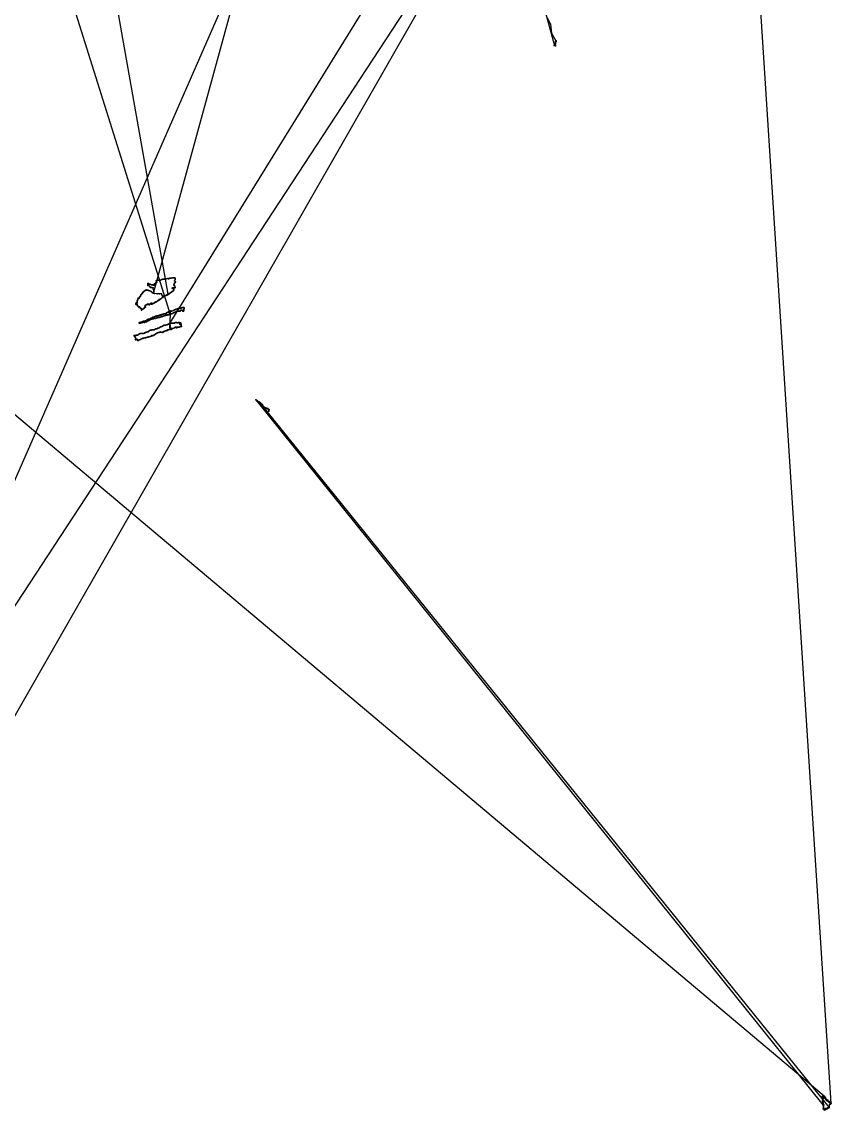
# Model space of a CAD drawing. Header units: metres. Extents: x 533996 to 558759, y 1823984 to 1869097.
# Drawn here: x 545317 to 553297, y 1823984 to 1834708 of the extents above; entities that cross this region are included whole.
import ezdxf

# ---------------------------------------------------------------- set-up
doc = ezdxf.new("R2010")
doc.units = ezdxf.units.M
doc.header["$MEASUREMENT"] = 0
doc.layers.add('Unknown Line Type', color=7, linetype='Continuous')
doc.layers.add('Unknown Point Feature', color=7, linetype='Continuous')

msp = doc.modelspace()

# ---------------------------------------------------------------- linework, layer by layer
at = {"layer": 'Unknown Line Type', "color": 4, "true_color": 0x00ffff}
for points in [[(551696, 1848840, 539), (553294, 1824054, 442), (553291, 1824055, 443), (553288, 1824055, 445), (553283, 1824058, 443), (553281, 1824065, 439), (553279, 1824067, 439), (553272, 1824070, 436), (553262, 1824080, 432), (553263, 1824081, 432), (553263, 1824083, 431), (553260, 1824081, 431), (553255, 1824081, 431), (553253, 1824085, 429), (553244, 1824101, 426), (553240, 1824107, 423), (553234, 1824116, 423), (553225, 1824126, 423), (553219, 1824125, 425), (553217, 1824122, 427), (553209, 1824119, 430), (553208, 1824111, 432), (553207, 1824107, 432), (553213, 1824094, 432), (553214, 1824093, 432), (553214, 1824088, 432), (553213, 1824080, 432), (553215, 1824062, 433), (553216, 1824056, 434), (553218, 1824053, 434), (553217, 1824042, 435), (553220, 1824035, 436), (553220, 1824017, 438), (553222, 1824011, 440), (553224, 1823995, 443), (553224, 1823995, 443), (553250, 1824002, 442), (553259, 1824004, 443), (553272, 1824007, 444), (553277, 1824013, 446), (553278, 1824013, 448), (547679, 1830937, 430), (547679, 1830937, 432), (547678, 1830937, 432), (547678, 1830938, 433), (547678, 1830937, 431), (547678, 1830938, 432), (547678, 1830938, 433), (547678, 1830939, 431), (547679, 1830938, 432), (547680, 1830938, 431), (547680, 1830937, 430), (547680, 1830939, 430), (547680, 1830938, 431), (547680, 1830937, 431), (547678, 1830937, 431), (547678, 1830937, 431), (547679, 1830938, 429), (547680, 1830937, 431), (547680, 1830936, 433), (547681, 1830936, 431), (547681, 1830938, 432), (547681, 1830938, 432), (547679, 1830939, 434), (547681, 1830941, 432), (547682, 1830939, 430), (547693, 1830919, 430), (547701, 1830913, 430), (547705, 1830912, 430), (547709, 1830909, 430), (547726, 1830899, 428), (547727, 1830899, 428), (547739, 1830896, 428), (547742, 1830895, 429), (547752, 1830886, 430), (547751, 1830880, 432), (547754, 1830879, 433), (547749, 1830880, 433), (547754, 1830879, 433), (547752, 1830872, 435), (547755, 1830885, 429), (547754, 1830883, 426), (547754, 1830885, 429), (547755, 1830883, 431), (547755, 1830885, 431), (547754, 1830885, 433), (547755, 1830884, 435), (547755, 1830886, 435), (547754, 1830888, 431), (547753, 1830888, 432), (547746, 1830892, 432), (547744, 1830896, 432), (547741, 1830897, 433), (547735, 1830899, 432), (547723, 1830904, 431), (547711, 1830909, 431), (547704, 1830914, 432), (547699, 1830916, 432), (547697, 1830918, 432), (547693, 1830923, 433), (547689, 1830933, 434), (547688, 1830934, 434), (547677, 1830944, 435), (547669, 1830952, 436), (547668, 1830954, 436), (547661, 1830959, 434), (547653, 1830961, 432), (547653, 1830963, 432), (547652, 1830961, 433), (547652, 1830960, 433), (547648, 1830963, 432), (547645, 1830967, 433), (547640, 1830972, 432), (547639, 1830973, 432), (547631, 1830981, 426), (547625, 1830984, 423), (553215, 1824036, 428), (553221, 1824018, 428), (553217, 1823997, 428), (553226, 1823984, 428)], [(550496, 1834747, 523), (550528, 1834685, 525), (550540, 1834594, 526), (550582, 1834519, 530), (550582, 1834520, 533), (550582, 1834521, 534), (550583, 1834521, 533), (550581, 1834521, 532), (550584, 1834519, 529), (550584, 1834514, 530), (550578, 1834513, 530), (550578, 1834503, 530), (550580, 1834501, 530), (550578, 1834492, 529), (550578, 1834491, 529), (550574, 1834490, 530), (550572, 1834482, 529), (550571, 1834480, 530), (550570, 1834476, 530), (550571, 1834476, 531), (550569, 1834476, 532), (550568, 1834474, 530), (550570, 1834477, 530), (550569, 1834479, 530), (550566, 1834475, 535), (550570, 1834476, 537), (550571, 1834478, 537), (550570, 1834478, 537), (550571, 1834476, 538), (550571, 1834478, 530), (550571, 1834478, 530), (550569, 1834477, 533), (550572, 1834477, 538), (550571, 1834479, 535), (550569, 1834480, 536), (550571, 1834477, 536), (550573, 1834476, 527), (550576, 1834478, 530), (550577, 1834478, 531), (550574, 1834477, 529), (550574, 1834476, 529), (550573, 1834476, 529), (550574, 1834475, 533), (550575, 1834477, 530), (550576, 1834474, 531), (550577, 1834470, 531), (550573, 1834475, 529), (550569, 1834482, 528), (548944, 1840433, 439)], [(543660, 1826532, 228), (551988, 1839237, 419)], [(545389, 1836254, 314), (546770, 1831855, 381), (546769, 1831852, 382), (546763, 1831849, 384), (546762, 1831847, 383), (546760, 1831846, 383), (546749, 1831843, 380), (546745, 1831839, 376), (546740, 1831834, 373), (546737, 1831831, 370), (546735, 1831830, 370), (546731, 1831828, 370), (546727, 1831829, 368), (546723, 1831830, 366), (546718, 1831830, 366), (546712, 1831828, 366), (546707, 1831828, 367), (546701, 1831825, 367), (546697, 1831823, 367), (546695, 1831822, 367), (546694, 1831820, 367), (546691, 1831820, 367), (546686, 1831820, 368), (546681, 1831818, 367), (546676, 1831818, 365), (546670, 1831815, 364), (546667, 1831814, 364), (546660, 1831812, 362), (546654, 1831812, 358), (546654, 1831812, 356), (546648, 1831810, 358), (546645, 1831808, 360), (546638, 1831807, 360), (546635, 1831806, 361), (546624, 1831802, 362), (546620, 1831799, 363), (546614, 1831797, 363), (546611, 1831797, 364), (546610, 1831797, 364), (546608, 1831795, 366), (546603, 1831791, 370), (546601, 1831791, 370), (546595, 1831789, 373), (546591, 1831787, 374), (546587, 1831784, 374), (546582, 1831782, 376), (546575, 1831779, 378), (546564, 1831777, 380), (546562, 1831776, 380), (546554, 1831770, 380), (546546, 1831764, 379), (546545, 1831763, 379), (546537, 1831760, 378), (546530, 1831758, 376), (546526, 1831758, 375), (546517, 1831757, 375), (546515, 1831754, 375), (546511, 1831754, 376), (546504, 1831753, 378), (546497, 1831749, 380), (546491, 1831748, 381), (546482, 1831745, 386), (546478, 1831745, 387), (546473, 1831743, 387), (546478, 1831738, 387), (546485, 1831738, 388), (546494, 1831742, 388), (546501, 1831745, 388), (546509, 1831745, 385), (546509, 1831746, 385), (546516, 1831747, 383), (546526, 1831746, 384), (546531, 1831749, 383), (546537, 1831751, 382), (546545, 1831753, 382), (546550, 1831755, 380), (546554, 1831758, 379), (546560, 1831760, 379), (546568, 1831764, 378), (546575, 1831767, 378), (546581, 1831770, 378), (546587, 1831776, 377), (546593, 1831779, 376), (546595, 1831779, 376), (546599, 1831779, 376), (546607, 1831781, 374), (546614, 1831782, 372), (546618, 1831783, 370), (546625, 1831787, 371), (546633, 1831785, 369), (546637, 1831786, 369), (546643, 1831788, 371), (546651, 1831790, 371), (546659, 1831793, 370), (546663, 1831794, 367), (546669, 1831793, 364), (546672, 1831794, 366), (546681, 1831799, 367), (546691, 1831802, 372), (546699, 1831804, 373), (546703, 1831805, 375), (546710, 1831806, 376), (546722, 1831809, 376), (546734, 1831814, 377), (546743, 1831818, 377), (546748, 1831818, 378), (546750, 1831818, 377), (546754, 1831819, 380), (546754, 1831819, 380), (546757, 1831820, 381), (546763, 1831820, 381), (546768, 1831822, 384), (546769, 1831823, 384), (546772, 1831825, 385), (546774, 1831841, 386), (546776, 1831849, 385), (546772, 1831851, 384), (546773, 1831849, 383), (546773, 1831854, 382), (546779, 1831854, 380), (546778, 1831855, 386), (546780, 1831856, 389), (546780, 1831854, 393), (546774, 1831853, 383), (546775, 1831853, 385), (546777, 1831853, 388), (546786, 1831857, 388), (546787, 1831859, 389), (546793, 1831855, 391), (546794, 1831855, 391), (546812, 1831862, 386), (546822, 1831868, 381), (546833, 1831873, 379), (546840, 1831875, 378), (546853, 1831879, 377), (546855, 1831878, 376), (546860, 1831882, 375), (546872, 1831883, 369), (546879, 1831886, 364), (546887, 1831887, 361), (546892, 1831888, 358), (546896, 1831890, 357), (546903, 1831891, 355), (546908, 1831892, 353), (546913, 1831892, 349), (546917, 1831888, 344), (546918, 1831884, 343), (546916, 1831877, 342), (546915, 1831865, 342), (546912, 1831856, 343), (546905, 1831858, 340), (546900, 1831862, 339), (546896, 1831865, 339), (546891, 1831865, 342), (546885, 1831865, 347), (546881, 1831863, 352), (546881, 1831862, 354), (546880, 1831856, 357), (546879, 1831855, 356), (546874, 1831858, 356), (546871, 1831856, 357), (546866, 1831858, 359), (546860, 1831861, 362), (546854, 1831857, 364), (546847, 1831856, 365), (546843, 1831852, 368), (546836, 1831850, 370), (546830, 1831847, 374), (546822, 1831844, 376), (546813, 1831839, 376), (546803, 1831835, 378), (546793, 1831831, 380), (546784, 1831829, 383), (546782, 1831828, 383), (546774, 1831825, 384), (546773, 1831828, 385), (546774, 1831846, 388), (546777, 1831856, 389), (546780, 1831852, 389), (546780, 1831850, 389), (546778, 1831735, 386), (546774, 1831734, 388), (546767, 1831730, 387), (546764, 1831730, 389), (546754, 1831726, 389), (546746, 1831722, 388), (546733, 1831720, 387), (546722, 1831717, 386), (546716, 1831714, 383), (546714, 1831714, 383), (546705, 1831709, 379), (546698, 1831704, 378), (546688, 1831702, 376), (546681, 1831698, 375), (546670, 1831693, 371), (546663, 1831690, 369), (546658, 1831690, 367), (546647, 1831684, 372), (546640, 1831683, 374), (546633, 1831678, 376), (546622, 1831673, 376), (546616, 1831672, 374), (546608, 1831672, 373), (546603, 1831673, 370), (546599, 1831672, 367), (546593, 1831669, 365), (546583, 1831669, 364), (546574, 1831663, 365), (546570, 1831658, 367), (546563, 1831654, 371), (546556, 1831652, 374), (546548, 1831651, 375), (546544, 1831648, 376), (546536, 1831645, 377), (546530, 1831643, 378), (546527, 1831640, 379), (546513, 1831638, 381), (546499, 1831638, 381), (546485, 1831638, 376), (546476, 1831634, 376), (546467, 1831627, 375), (546457, 1831620, 374), (546456, 1831620, 374), (546446, 1831620, 374), (546440, 1831618, 373), (546435, 1831618, 369), (546429, 1831617, 365), (546426, 1831616, 364), (546425, 1831613, 363), (546429, 1831608, 362), (546432, 1831602, 361), (546437, 1831595, 362), (546440, 1831587, 358), (546437, 1831578, 355), (546442, 1831575, 356), (546447, 1831577, 358), (546455, 1831576, 360), (546458, 1831576, 360), (546460, 1831567, 362), (546465, 1831569, 362), (546472, 1831572, 358), (546479, 1831574, 352), (546487, 1831578, 351), (546496, 1831583, 349), (546509, 1831586, 346), (546512, 1831589, 347), (546518, 1831592, 349), (546530, 1831593, 351), (546540, 1831595, 361), (546544, 1831597, 363), (546555, 1831600, 364), (546563, 1831600, 364), (546571, 1831603, 363), (546582, 1831608, 362), (546592, 1831610, 361), (546599, 1831616, 357), (546604, 1831616, 353), (546608, 1831615, 351), (546618, 1831620, 350), (546624, 1831622, 348), (546630, 1831628, 349), (546637, 1831634, 350), (546648, 1831640, 348), (546655, 1831643, 346), (546664, 1831646, 344), (546673, 1831647, 344), (546679, 1831650, 350), (546681, 1831652, 353), (546689, 1831651, 354), (546692, 1831649, 357), (546700, 1831646, 361), (546703, 1831649, 364), (546705, 1831651, 365), (546710, 1831651, 368), (546716, 1831655, 371), (546721, 1831656, 372), (546727, 1831659, 373), (546732, 1831662, 374), (546735, 1831664, 377), (546739, 1831664, 381), (546745, 1831667, 380), (546749, 1831667, 381), (546753, 1831669, 385), (546758, 1831671, 389), (546763, 1831673, 391), (546771, 1831676, 393), (546778, 1831680, 395), (546781, 1831684, 396), (546781, 1831686, 396), (546778, 1831697, 394), (546779, 1831711, 394), (546778, 1831723, 394), (546777, 1831734, 394), (546777, 1831734, 394), (546776, 1831734, 396), (546776, 1831734, 395), (546775, 1831735, 390), (546780, 1831734, 388), (546780, 1831734, 387), (546779, 1831733, 388), (546778, 1831722, 389), (546778, 1831719, 389), (546778, 1831705, 389), (546779, 1831700, 391), (546780, 1831698, 392), (546783, 1831695, 393), (546785, 1831689, 395), (546785, 1831686, 396), (546787, 1831677, 398), (546790, 1831677, 397), (546804, 1831685, 395), (546816, 1831689, 393), (546827, 1831696, 389), (546834, 1831698, 386), (546840, 1831700, 383), (546841, 1831693, 379), (546845, 1831697, 379), (546848, 1831697, 378), (546852, 1831698, 376), (546855, 1831698, 372), (546862, 1831698, 371), (546864, 1831700, 369), (546868, 1831700, 367), (546876, 1831702, 363), (546880, 1831705, 360), (546884, 1831707, 357), (546887, 1831705, 357), (546891, 1831706, 356), (546888, 1831713, 354), (546889, 1831718, 346), (546887, 1831725, 341), (546882, 1831731, 341), (546877, 1831731, 340), (546879, 1831733, 342), (546885, 1831730, 347), (546879, 1831733, 354), (546875, 1831729, 351), (546876, 1831730, 352), (546881, 1831731, 355), (546883, 1831733, 358), (546884, 1831734, 363), (546886, 1831734, 363), (546884, 1831739, 356), (546879, 1831740, 351), (546874, 1831741, 349), (546873, 1831741, 349), (546870, 1831744, 350), (546865, 1831744, 351), (546862, 1831744, 356), (546858, 1831742, 362), (546853, 1831741, 364), (546848, 1831742, 365), (546842, 1831744, 366), (546835, 1831745, 369), (546826, 1831743, 371), (546821, 1831739, 371), (546815, 1831738, 371), (546808, 1831738, 373), (546798, 1831738, 373), (546793, 1831738, 374), (546787, 1831737, 376), (546780, 1831735, 378), (546777, 1831735, 382), (546778, 1831737, 388), (546779, 1831740, 390), (546779, 1831740, 390), (551346, 1839130, 391)], [(551587, 1838947, 406), (544612, 1826764, 291)], [(553226, 1823984, 428), (553237, 1823989, 428), (553257, 1823999, 428), (553277, 1824013, 439), (553276, 1824022, 447), (553276, 1824023, 448), (553281, 1824038, 442), (553282, 1824042, 441), (553288, 1824045, 440), (553297, 1824055, 443), (553289, 1824060, 442), (553286, 1824061, 441), (553285, 1824057, 441), (553280, 1824061, 439), (553278, 1824070, 435), (553269, 1824070, 434), (553258, 1824078, 431), (553257, 1824078, 431), (553254, 1824079, 431), (553245, 1824092, 428), (553241, 1824099, 427), (553238, 1824101, 426), (553231, 1824117, 426), (553226, 1824123, 426), (553221, 1824122, 426), (553220, 1824119, 426), (553219, 1824117, 426), (553216, 1824113, 435), (553219, 1824115, 437), (553227, 1824115, 428), (553224, 1824119, 425), (553220, 1824109, 424), (553220, 1824102, 425), (553212, 1824093, 427), (553212, 1824073, 429), (553215, 1824055, 428), (553216, 1824042, 428), (553220, 1824035, 428), (553221, 1824035, 432), (553225, 1824038, 431), (553222, 1824034, 433), (553220, 1824029, 434), (553221, 1824011, 434), (553222, 1824002, 435), (553225, 1823996, 437), (553241, 1824001, 439), (553244, 1824002, 439), (553263, 1824007, 445), (553277, 1824011, 447), (553275, 1824018, 447), (553275, 1824028, 445), (553275, 1824028, 445), (553285, 1824046, 444), (553287, 1824057, 442), (553283, 1824061, 441), (553278, 1824063, 438), (553270, 1824066, 435), (553268, 1824071, 434), (553263, 1824073, 433), (553260, 1824076, 432), (553250, 1824085, 429), (553244, 1824089, 427), (553237, 1824102, 426), (553227, 1824122, 425), (553226, 1824123, 425), (536326, 1838341, 208)], [(548736, 1838157, 377), (543641, 1826533, 215)], [(546034, 1836102, 309), (546758, 1832024, 300), (546688, 1831979, 378), (546681, 1831975, 377), (546679, 1831971, 376), (546675, 1831969, 374), (546672, 1831970, 374), (546667, 1831966, 372), (546663, 1831962, 370), (546658, 1831957, 368), (546649, 1831951, 365), (546646, 1831949, 364), (546645, 1831950, 364), (546639, 1831947, 362), (546636, 1831946, 361), (546632, 1831944, 359), (546625, 1831938, 356), (546618, 1831934, 352), (546612, 1831933, 350), (546609, 1831931, 349), (546607, 1831929, 348), (546600, 1831924, 346), (546597, 1831926, 345), (546595, 1831935, 346), (546587, 1831933, 343), (546580, 1831925, 340), (546573, 1831920, 338), (546571, 1831923, 339), (546567, 1831924, 340), (546566, 1831925, 340), (546561, 1831926, 339), (546557, 1831926, 338), (546556, 1831922, 335), (546551, 1831921, 333), (546546, 1831919, 333), (546545, 1831918, 333), (546536, 1831915, 333), (546534, 1831912, 333), (546533, 1831907, 331), (546534, 1831907, 330), (546534, 1831900, 332), (546536, 1831896, 336), (546528, 1831891, 335), (546528, 1831890, 335), (546524, 1831887, 334), (546519, 1831883, 332), (546515, 1831879, 334), (546510, 1831877, 336), (546502, 1831872, 341), (546498, 1831867, 344), (546496, 1831870, 347), (546495, 1831879, 349), (546493, 1831883, 345), (546486, 1831886, 345), (546483, 1831889, 344), (546481, 1831892, 345), (546475, 1831894, 344), (546476, 1831898, 342), (546473, 1831900, 341), (546466, 1831902, 343), (546462, 1831910, 342), (546456, 1831917, 340), (546455, 1831921, 341), (546451, 1831922, 339), (546446, 1831922, 339), (546440, 1831925, 339), (546440, 1831930, 337), (546444, 1831937, 332), (546453, 1831940, 326), (546454, 1831944, 322), (546455, 1831946, 321), (546453, 1831952, 320), (546455, 1831957, 324), (546459, 1831960, 326), (546458, 1831966, 326), (546461, 1831975, 328), (546463, 1831978, 331), (546466, 1831984, 334), (546473, 1831986, 336), (546476, 1831993, 337), (546480, 1831997, 338), (546480, 1831998, 339), (546486, 1832004, 339), (546487, 1832009, 341), (546492, 1832017, 343), (546497, 1832022, 347), (546502, 1832028, 350), (546507, 1832035, 351), (546508, 1832039, 351), (546512, 1832040, 354), (546515, 1832044, 355), (546519, 1832049, 357), (546524, 1832053, 360), (546531, 1832057, 362), (546535, 1832059, 362), (546542, 1832066, 364), (546547, 1832065, 364), (546557, 1832063, 366), (546561, 1832063, 367), (546565, 1832061, 368), (546579, 1832056, 370), (546592, 1832049, 374), (546605, 1832042, 376), (546608, 1832042, 377), (546620, 1832051, 374), (546620, 1832061, 370), (546613, 1832074, 365), (546611, 1832086, 364), (546598, 1832091, 363), (546589, 1832091, 361), (546584, 1832092, 360), (546582, 1832093, 360), (546581, 1832101, 358), (546567, 1832108, 356), (546565, 1832108, 355), (546559, 1832111, 353), (546560, 1832121, 351), (546559, 1832126, 350), (546560, 1832129, 349), (546565, 1832128, 346), (546571, 1832125, 348), (546574, 1832124, 348), (546583, 1832121, 349), (546595, 1832117, 352), (546602, 1832116, 354), (546608, 1832115, 355), (546611, 1832112, 356), (546618, 1832112, 356), (546622, 1832114, 356), (546622, 1832120, 355), (546626, 1832127, 358), (546634, 1832132, 360), (546640, 1832137, 362), (546647, 1832142, 363), (546643, 1832156, 361), (546648, 1832158, 360), (546652, 1832163, 359), (546656, 1832162, 358), (546660, 1832163, 358), (546671, 1832163, 358), (546683, 1832162, 358), (546697, 1832169, 358), (546709, 1832171, 360), (546722, 1832173, 359), (546730, 1832173, 359), (546742, 1832175, 358), (546756, 1832178, 356), (546764, 1832176, 352), (546771, 1832179, 349), (546777, 1832181, 347), (546785, 1832182, 348), (546800, 1832185, 347), (546814, 1832184, 345), (546824, 1832185, 340), (546830, 1832180, 338), (546829, 1832167, 334), (546824, 1832155, 333), (546831, 1832147, 332), (546828, 1832138, 331), (546823, 1832132, 331), (546818, 1832124, 332), (546815, 1832115, 335), (546817, 1832112, 335), (546824, 1832105, 333), (546825, 1832102, 333), (546830, 1832091, 334), (546825, 1832088, 333), (546814, 1832086, 335), (546806, 1832085, 339), (546801, 1832083, 340), (546802, 1832080, 341), (546809, 1832079, 342), (546815, 1832070, 344), (546817, 1832067, 343), (546812, 1832060, 344), (546805, 1832055, 346), (546799, 1832050, 349), (546793, 1832045, 352), (546787, 1832041, 355), (546783, 1832037, 359), (546777, 1832033, 362), (546771, 1832029, 365), (546766, 1832024, 368), (546759, 1832022, 371), (546753, 1832019, 375), (546746, 1832015, 378), (546737, 1832011, 379), (546728, 1832009, 379), (546716, 1832004, 377), (546715, 1832003, 377), (546707, 1831992, 380), (546705, 1831992, 383), (546705, 1831990, 383), (546708, 1831998, 384), (546706, 1832001, 384), (546700, 1832010, 383), (546695, 1832027, 380), (546676, 1832027, 380), (546652, 1832026, 381), (546625, 1832030, 379), (546607, 1832038, 378), (546605, 1832038, 378), (546607, 1832037, 378), (546610, 1832037, 378), (546612, 1832037, 378), (546614, 1832038, 379), (546615, 1832036, 378), (546615, 1832035, 380), (546614, 1832035, 382), (548277, 1838097, 378)]]:
    msp.add_polyline3d(points, dxfattribs=at)
at = {"layer": 'Unknown Point Feature'}
for p in [(550528, 1834685, 525), (550540, 1834594, 526), (550581, 1834521, 532), (550582, 1834521, 534), (550582, 1834520, 533), (550582, 1834519, 530), (550583, 1834521, 533), (550584, 1834519, 529), (550566, 1834475, 535), (550568, 1834474, 530), (550569, 1834482, 528), (550569, 1834480, 536), (550569, 1834479, 530), (550569, 1834477, 533), (550569, 1834476, 532), (550570, 1834478, 537), (550570, 1834477, 530), (550570, 1834476, 530), (550570, 1834476, 537), (550571, 1834480, 530), (550571, 1834479, 535), (550571, 1834478, 537), (550571, 1834478, 530), (550571, 1834478, 530), (550571, 1834477, 536), (550571, 1834476, 531), (550571, 1834476, 538), (550572, 1834482, 529), (550572, 1834477, 538), (550573, 1834476, 527), (550573, 1834476, 529), (550573, 1834475, 529), (550574, 1834490, 530), (550574, 1834477, 529), (550574, 1834476, 529), (550574, 1834475, 533), (550575, 1834477, 530), (550576, 1834478, 530), (550576, 1834474, 531), (550577, 1834478, 531), (550577, 1834470, 531), (550578, 1834513, 530), (550578, 1834503, 530), (550578, 1834492, 529), (550578, 1834491, 529), (550580, 1834501, 530), (550584, 1834514, 530), (546643, 1832156, 361), (546648, 1832158, 360), (546652, 1832163, 359), (546656, 1832162, 358), (546660, 1832163, 358), (546671, 1832163, 358), (546683, 1832162, 358), (546697, 1832169, 358), (546709, 1832171, 360), (546722, 1832173, 359), (546730, 1832173, 359), (546742, 1832175, 358), (546756, 1832178, 356), (546764, 1832176, 352), (546771, 1832179, 349), (546777, 1832181, 347), (546785, 1832182, 348), (546800, 1832185, 347), (546814, 1832184, 345), (546824, 1832185, 340), (546829, 1832167, 334), (546830, 1832180, 338), (546519, 1832049, 357), (546524, 1832053, 360), (546531, 1832057, 362), (546535, 1832059, 362), (546542, 1832066, 364), (546547, 1832065, 364), (546557, 1832063, 366), (546559, 1832126, 350), (546559, 1832111, 353), (546560, 1832129, 349), (546560, 1832121, 351), (546561, 1832063, 367), (546565, 1832128, 346), (546565, 1832108, 355), (546565, 1832061, 368), (546567, 1832108, 356), (546571, 1832125, 348), (546574, 1832124, 348), (546579, 1832056, 370), (546581, 1832101, 358), (546582, 1832093, 360), (546583, 1832121, 349), (546584, 1832092, 360), (546589, 1832091, 361), (546592, 1832049, 374), (546595, 1832117, 352), (546598, 1832091, 363), (546602, 1832116, 354), (546608, 1832115, 355), (546611, 1832112, 356), (546611, 1832086, 364), (546613, 1832074, 365), (546618, 1832112, 356), (546620, 1832061, 370), (546620, 1832051, 374), (546622, 1832120, 355), (546622, 1832114, 356), (546626, 1832127, 358), (546634, 1832132, 360), (546640, 1832137, 362), (546647, 1832142, 363), (546799, 1832050, 349), (546801, 1832083, 340), (546802, 1832080, 341), (546805, 1832055, 346), (546806, 1832085, 339), (546809, 1832079, 342), (546812, 1832060, 344), (546814, 1832086, 335), (546815, 1832115, 335), (546815, 1832070, 344), (546817, 1832112, 335), (546817, 1832067, 343), (546818, 1832124, 332), (546823, 1832132, 331), (546824, 1832155, 333), (546824, 1832105, 333), (546825, 1832102, 333), (546825, 1832088, 333), (546828, 1832138, 331), (546830, 1832091, 334), (546831, 1832147, 332), (546453, 1831952, 320), (546454, 1831944, 322), (546455, 1831957, 324), (546455, 1831946, 321), (546458, 1831966, 326), (546459, 1831960, 326), (546461, 1831975, 328), (546463, 1831978, 331), (546466, 1831984, 334), (546473, 1831986, 336), (546476, 1831993, 337), (546480, 1831998, 339), (546480, 1831997, 338), (546486, 1832004, 339), (546487, 1832009, 341), (546492, 1832017, 343), (546497, 1832022, 347), (546502, 1832028, 350), (546507, 1832035, 351), (546508, 1832039, 351), (546512, 1832040, 354), (546515, 1832044, 355), (546605, 1832042, 376), (546605, 1832038, 378), (546607, 1832038, 378), (546607, 1832037, 378), (546608, 1832042, 377), (546610, 1832037, 378), (546612, 1832037, 378), (546614, 1832038, 379), (546614, 1832035, 382), (546615, 1832036, 378), (546615, 1832035, 380), (546625, 1832030, 379), (546632, 1831944, 359), (546636, 1831946, 361), (546639, 1831947, 362), (546645, 1831950, 364), (546646, 1831949, 364), (546649, 1831951, 365), (546652, 1832026, 381), (546658, 1831957, 368), (546663, 1831962, 370), (546667, 1831966, 372), (546672, 1831970, 374), (546675, 1831969, 374), (546676, 1832027, 380), (546679, 1831971, 376), (546681, 1831975, 377), (546688, 1831979, 378), (546695, 1832027, 380), (546700, 1832010, 383), (546705, 1831992, 383), (546705, 1831990, 383), (546706, 1832001, 384), (546707, 1831992, 380), (546708, 1831998, 384), (546715, 1832003, 377), (546716, 1832004, 377), (546728, 1832009, 379), (546737, 1832011, 379), (546746, 1832015, 378), (546753, 1832019, 375), (546758, 1832024, 300), (546759, 1832022, 371), (546766, 1832024, 368), (546771, 1832029, 365), (546777, 1832033, 362), (546783, 1832037, 359), (546787, 1832041, 355), (546793, 1832045, 352), (546440, 1831930, 337), (546440, 1831925, 339), (546444, 1831937, 332), (546446, 1831922, 339), (546451, 1831922, 339), (546453, 1831940, 326), (546455, 1831921, 341), (546456, 1831917, 340), (546462, 1831910, 342), (546466, 1831902, 343), (546473, 1831900, 341), (546475, 1831894, 344), (546476, 1831898, 342), (546481, 1831892, 345), (546483, 1831889, 344), (546486, 1831886, 345), (546493, 1831883, 345), (546495, 1831879, 349), (546496, 1831870, 347), (546498, 1831867, 344), (546502, 1831872, 341), (546510, 1831877, 336), (546515, 1831879, 334), (546519, 1831883, 332), (546524, 1831887, 334), (546528, 1831891, 335), (546528, 1831890, 335), (546533, 1831907, 331), (546534, 1831912, 333), (546534, 1831907, 330), (546534, 1831900, 332), (546536, 1831915, 333), (546536, 1831896, 336), (546545, 1831918, 333), (546546, 1831919, 333), (546551, 1831921, 333), (546556, 1831922, 335), (546557, 1831926, 338), (546561, 1831926, 339), (546566, 1831925, 340), (546567, 1831924, 340), (546571, 1831923, 339), (546573, 1831920, 338), (546580, 1831925, 340), (546587, 1831933, 343), (546595, 1831935, 346), (546597, 1831926, 345), (546600, 1831924, 346), (546607, 1831929, 348), (546609, 1831931, 349), (546612, 1831933, 350), (546618, 1831934, 352), (546625, 1831938, 356), (546740, 1831834, 373), (546745, 1831839, 376), (546749, 1831843, 380), (546760, 1831846, 383), (546762, 1831847, 383), (546763, 1831849, 384), (546769, 1831852, 382), (546770, 1831855, 381), (546772, 1831851, 384), (546773, 1831854, 382), (546773, 1831849, 383), (546774, 1831853, 383), (546774, 1831846, 388), (546774, 1831841, 386), (546775, 1831853, 385), (546776, 1831849, 385), (546777, 1831856, 389), (546777, 1831853, 388), (546778, 1831855, 386), (546779, 1831854, 380), (546780, 1831856, 389), (546780, 1831854, 393), (546780, 1831852, 389), (546780, 1831850, 389), (546786, 1831857, 388), (546787, 1831859, 389), (546793, 1831855, 391), (546794, 1831855, 391), (546803, 1831835, 378), (546812, 1831862, 386), (546813, 1831839, 376), (546822, 1831868, 381), (546822, 1831844, 376), (546830, 1831847, 374), (546833, 1831873, 379), (546836, 1831850, 370), (546840, 1831875, 378), (546843, 1831852, 368), (546847, 1831856, 365), (546853, 1831879, 377), (546854, 1831857, 364), (546855, 1831878, 376), (546860, 1831882, 375), (546860, 1831861, 362), (546866, 1831858, 359), (546871, 1831856, 357), (546872, 1831883, 369), (546874, 1831858, 356), (546879, 1831886, 364), (546879, 1831855, 356), (546880, 1831856, 357), (546881, 1831863, 352), (546881, 1831862, 354), (546885, 1831865, 347), (546887, 1831887, 361), (546891, 1831865, 342), (546892, 1831888, 358), (546896, 1831890, 357), (546896, 1831865, 339), (546900, 1831862, 339), (546903, 1831891, 355), (546905, 1831858, 340), (546908, 1831892, 353), (546912, 1831856, 343), (546913, 1831892, 349), (546915, 1831865, 342), (546916, 1831877, 342), (546917, 1831888, 344), (546918, 1831884, 343), (546473, 1831743, 387), (546478, 1831745, 387), (546478, 1831738, 387), (546482, 1831745, 386), (546485, 1831738, 388), (546491, 1831748, 381), (546494, 1831742, 388), (546497, 1831749, 380), (546501, 1831745, 388), (546504, 1831753, 378), (546509, 1831746, 385), (546509, 1831745, 385), (546511, 1831754, 376), (546515, 1831754, 375), (546516, 1831747, 383), (546517, 1831757, 375), (546526, 1831758, 375), (546526, 1831746, 384), (546530, 1831758, 376), (546531, 1831749, 383), (546537, 1831760, 378), (546537, 1831751, 382), (546545, 1831763, 379), (546545, 1831753, 382), (546546, 1831764, 379), (546550, 1831755, 380), (546554, 1831770, 380), (546554, 1831758, 379), (546560, 1831760, 379), (546562, 1831776, 380), (546564, 1831777, 380), (546568, 1831764, 378), (546575, 1831779, 378), (546575, 1831767, 378), (546581, 1831770, 378), (546582, 1831782, 376), (546587, 1831784, 374), (546587, 1831776, 377), (546591, 1831787, 374), (546593, 1831779, 376), (546595, 1831789, 373), (546595, 1831779, 376), (546599, 1831779, 376), (546601, 1831791, 370), (546603, 1831791, 370), (546607, 1831781, 374), (546608, 1831795, 366), (546610, 1831797, 364), (546611, 1831797, 364), (546614, 1831797, 363), (546614, 1831782, 372), (546618, 1831783, 370), (546620, 1831799, 363), (546624, 1831802, 362), (546625, 1831787, 371), (546633, 1831785, 369), (546635, 1831806, 361), (546637, 1831786, 369), (546638, 1831807, 360), (546643, 1831788, 371), (546645, 1831808, 360), (546648, 1831810, 358), (546651, 1831790, 371), (546654, 1831812, 358), (546654, 1831812, 356), (546659, 1831793, 370), (546660, 1831812, 362), (546663, 1831794, 367), (546667, 1831814, 364), (546669, 1831793, 364), (546670, 1831815, 364), (546672, 1831794, 366), (546676, 1831818, 365), (546681, 1831818, 367), (546681, 1831799, 367), (546686, 1831820, 368), (546691, 1831820, 367), (546691, 1831802, 372), (546694, 1831820, 367), (546695, 1831822, 367), (546697, 1831823, 367), (546699, 1831804, 373), (546701, 1831825, 367), (546703, 1831805, 375), (546707, 1831828, 367), (546710, 1831806, 376), (546712, 1831828, 366), (546718, 1831830, 366), (546722, 1831809, 376), (546723, 1831830, 366), (546727, 1831829, 368), (546731, 1831828, 370), (546734, 1831814, 377), (546735, 1831830, 370), (546737, 1831831, 370), (546743, 1831818, 377), (546748, 1831818, 378), (546750, 1831818, 377), (546754, 1831819, 380), (546754, 1831819, 380), (546757, 1831820, 381), (546763, 1831820, 381), (546764, 1831730, 389), (546767, 1831730, 387), (546768, 1831822, 384), (546769, 1831823, 384), (546772, 1831825, 385), (546773, 1831828, 385), (546774, 1831825, 384), (546774, 1831734, 388), (546775, 1831735, 390), (546776, 1831734, 396), (546776, 1831734, 395), (546777, 1831735, 382), (546777, 1831734, 394), (546777, 1831734, 394), (546778, 1831737, 388), (546778, 1831735, 386), (546779, 1831740, 390), (546779, 1831740, 390), (546779, 1831733, 388), (546780, 1831735, 378), (546780, 1831734, 388), (546780, 1831734, 387), (546782, 1831828, 383), (546784, 1831829, 383), (546787, 1831737, 376), (546793, 1831831, 380), (546793, 1831738, 374), (546798, 1831738, 373), (546808, 1831738, 373), (546815, 1831738, 371), (546821, 1831739, 371), (546826, 1831743, 371), (546835, 1831745, 369), (546842, 1831744, 366), (546848, 1831742, 365), (546853, 1831741, 364), (546858, 1831742, 362), (546862, 1831744, 356), (546865, 1831744, 351), (546870, 1831744, 350), (546873, 1831741, 349), (546874, 1831741, 349), (546875, 1831729, 351), (546876, 1831730, 352), (546877, 1831731, 340), (546879, 1831740, 351), (546879, 1831733, 342), (546879, 1831733, 354), (546881, 1831731, 355), (546882, 1831731, 341), (546883, 1831733, 358), (546884, 1831739, 356), (546884, 1831734, 363), (546885, 1831730, 347), (546886, 1831734, 363), (546446, 1831620, 374), (546456, 1831620, 374), (546457, 1831620, 374), (546467, 1831627, 375), (546476, 1831634, 376), (546485, 1831638, 376), (546499, 1831638, 381), (546513, 1831638, 381), (546527, 1831640, 379), (546530, 1831643, 378), (546536, 1831645, 377), (546544, 1831648, 376), (546548, 1831651, 375), (546556, 1831652, 374), (546563, 1831654, 371), (546570, 1831658, 367), (546574, 1831663, 365), (546583, 1831669, 364), (546593, 1831669, 365), (546599, 1831672, 367), (546603, 1831673, 370), (546608, 1831672, 373), (546616, 1831672, 374), (546618, 1831620, 350), (546622, 1831673, 376), (546624, 1831622, 348), (546630, 1831628, 349), (546633, 1831678, 376), (546637, 1831634, 350), (546640, 1831683, 374), (546647, 1831684, 372), (546648, 1831640, 348), (546655, 1831643, 346), (546658, 1831690, 367), (546663, 1831690, 369), (546664, 1831646, 344), (546670, 1831693, 371), (546673, 1831647, 344), (546679, 1831650, 350), (546681, 1831698, 375), (546681, 1831652, 353), (546688, 1831702, 376), (546689, 1831651, 354), (546692, 1831649, 357), (546698, 1831704, 378), (546700, 1831646, 361), (546703, 1831649, 364), (546705, 1831709, 379), (546705, 1831651, 365), (546710, 1831651, 368), (546714, 1831714, 383), (546716, 1831714, 383), (546716, 1831655, 371), (546721, 1831656, 372), (546722, 1831717, 386), (546727, 1831659, 373), (546732, 1831662, 374), (546733, 1831720, 387), (546735, 1831664, 377), (546739, 1831664, 381), (546745, 1831667, 380), (546746, 1831722, 388), (546749, 1831667, 381), (546753, 1831669, 385), (546754, 1831726, 389), (546758, 1831671, 389), (546763, 1831673, 391), (546771, 1831676, 393), (546778, 1831723, 394), (546778, 1831722, 389), (546778, 1831719, 389), (546778, 1831705, 389), (546778, 1831697, 394), (546778, 1831680, 395), (546779, 1831711, 394), (546779, 1831700, 391), (546780, 1831698, 392), (546781, 1831686, 396), (546781, 1831684, 396), (546783, 1831695, 393), (546785, 1831689, 395), (546785, 1831686, 396), (546787, 1831677, 398), (546790, 1831677, 397), (546804, 1831685, 395), (546816, 1831689, 393), (546827, 1831696, 389), (546834, 1831698, 386), (546840, 1831700, 383), (546841, 1831693, 379), (546845, 1831697, 379), (546848, 1831697, 378), (546852, 1831698, 376), (546855, 1831698, 372), (546862, 1831698, 371), (546864, 1831700, 369), (546868, 1831700, 367), (546876, 1831702, 363), (546880, 1831705, 360), (546884, 1831707, 357), (546887, 1831725, 341), (546887, 1831705, 357), (546888, 1831713, 354), (546889, 1831718, 346), (546891, 1831706, 356), (546425, 1831613, 363), (546426, 1831616, 364), (546429, 1831617, 365), (546429, 1831608, 362), (546432, 1831602, 361), (546435, 1831618, 369), (546437, 1831595, 362), (546437, 1831578, 355), (546440, 1831618, 373), (546440, 1831587, 358), (546442, 1831575, 356), (546447, 1831577, 358), (546455, 1831576, 360), (546458, 1831576, 360), (546460, 1831567, 362), (546465, 1831569, 362), (546472, 1831572, 358), (546479, 1831574, 352), (546487, 1831578, 351), (546496, 1831583, 349), (546509, 1831586, 346), (546512, 1831589, 347), (546518, 1831592, 349), (546530, 1831593, 351), (546540, 1831595, 361), (546544, 1831597, 363), (546555, 1831600, 364), (546563, 1831600, 364), (546571, 1831603, 363), (546582, 1831608, 362), (546592, 1831610, 361), (546599, 1831616, 357), (546604, 1831616, 353), (546608, 1831615, 351), (547625, 1830984, 423), (547631, 1830981, 426), (547639, 1830973, 432), (547640, 1830972, 432), (547645, 1830967, 433), (547648, 1830963, 432), (547652, 1830961, 433), (547652, 1830960, 433), (547653, 1830963, 432), (547653, 1830961, 432), (547661, 1830959, 434), (547668, 1830954, 436), (547669, 1830952, 436), (547677, 1830944, 435), (547678, 1830939, 431), (547678, 1830938, 433), (547678, 1830938, 432), (547678, 1830938, 433), (547678, 1830937, 432), (547678, 1830937, 431), (547678, 1830937, 431), (547678, 1830937, 431), (547679, 1830938, 432), (547679, 1830938, 429), (547679, 1830937, 430), (547679, 1830937, 432), (547680, 1830939, 430), (547679, 1830939, 434), (547680, 1830938, 431), (547680, 1830938, 431), (547680, 1830937, 430), (547680, 1830937, 431), (547680, 1830937, 431), (547680, 1830936, 433), (547681, 1830941, 432), (547681, 1830938, 432), (547681, 1830938, 432), (547681, 1830936, 431), (547682, 1830939, 430), (547688, 1830934, 434), (547689, 1830933, 434), (547693, 1830923, 433), (547693, 1830919, 430), (547697, 1830918, 432), (547699, 1830916, 432), (547701, 1830913, 430), (547704, 1830914, 432), (547705, 1830912, 430), (547709, 1830909, 430), (547711, 1830909, 431), (547723, 1830904, 431), (547726, 1830899, 428), (547727, 1830899, 428), (547735, 1830899, 432), (547739, 1830896, 428), (547741, 1830897, 433), (547742, 1830895, 429), (547744, 1830896, 432), (547746, 1830892, 432), (547749, 1830880, 433), (547751, 1830880, 432), (547752, 1830886, 430), (547752, 1830872, 435), (547753, 1830888, 432), (547754, 1830888, 431), (547754, 1830885, 429), (547754, 1830885, 433), (547754, 1830883, 426), (547754, 1830879, 433), (547754, 1830879, 433), (547755, 1830886, 435), (547755, 1830885, 429), (547755, 1830885, 431), (547755, 1830884, 435), (547755, 1830883, 431), (553209, 1824119, 430), (553216, 1824113, 435), (553217, 1824122, 427), (553219, 1824125, 425), (553219, 1824117, 426), (553219, 1824115, 437), (553220, 1824119, 426), (553221, 1824122, 426), (553224, 1824119, 425), (553225, 1824126, 423), (553226, 1824123, 426), (553226, 1824123, 425), (553227, 1824122, 425), (553227, 1824115, 428), (553231, 1824117, 426), (553234, 1824116, 423), (553207, 1824107, 432), (553208, 1824111, 432), (553212, 1824093, 427), (553212, 1824073, 429), (553213, 1824094, 432), (553213, 1824080, 432), (553214, 1824093, 432), (553214, 1824088, 432), (553215, 1824062, 433), (553215, 1824055, 428), (553215, 1824036, 428), (553216, 1824056, 434), (553216, 1824042, 428), (553217, 1824042, 435), (553218, 1824053, 434), (553220, 1824109, 424), (553220, 1824102, 425), (553220, 1824035, 436), (553220, 1824035, 428), (553220, 1824029, 434), (553220, 1824017, 438), (553221, 1824035, 432), (553221, 1824018, 428), (553221, 1824011, 434), (553222, 1824034, 433), (553222, 1824011, 440), (553225, 1824038, 431), (553237, 1824102, 426), (553238, 1824101, 426), (553240, 1824107, 423), (553241, 1824099, 427), (553244, 1824101, 426), (553244, 1824089, 427), (553245, 1824092, 428), (553250, 1824085, 429), (553253, 1824085, 429), (553254, 1824079, 431), (553255, 1824081, 431), (553257, 1824078, 431), (553258, 1824078, 431), (553260, 1824081, 431), (553260, 1824076, 432), (553262, 1824080, 432), (553263, 1824083, 431), (553263, 1824081, 432), (553263, 1824073, 433), (553263, 1824007, 445), (553268, 1824071, 434), (553269, 1824070, 434), (553270, 1824066, 435), (553272, 1824070, 436), (553272, 1824007, 444), (553275, 1824028, 445), (553275, 1824028, 445), (553275, 1824018, 447), (553276, 1824023, 448), (553276, 1824022, 447), (553277, 1824013, 446), (553277, 1824013, 439), (553277, 1824011, 447), (553278, 1824070, 435), (553278, 1824063, 438), (553278, 1824013, 448), (553279, 1824067, 439), (553280, 1824061, 439), (553281, 1824065, 439), (553281, 1824038, 442), (553282, 1824042, 441), (553283, 1824061, 441), (553283, 1824058, 443), (553285, 1824057, 441), (553285, 1824046, 444), (553286, 1824061, 441), (553287, 1824057, 442), (553288, 1824055, 445), (553288, 1824045, 440), (553289, 1824060, 442), (553291, 1824055, 443), (553294, 1824054, 442), (553297, 1824055, 443), (553217, 1823997, 428), (553222, 1824002, 435), (553224, 1823995, 443), (553224, 1823995, 443), (553225, 1823996, 437), (553237, 1823989, 428), (553241, 1824001, 439), (553244, 1824002, 439), (553250, 1824002, 442), (553257, 1823999, 428), (553259, 1824004, 443)]:
    msp.add_point(p, dxfattribs=at)

doc.saveas('drawing.dxf')
